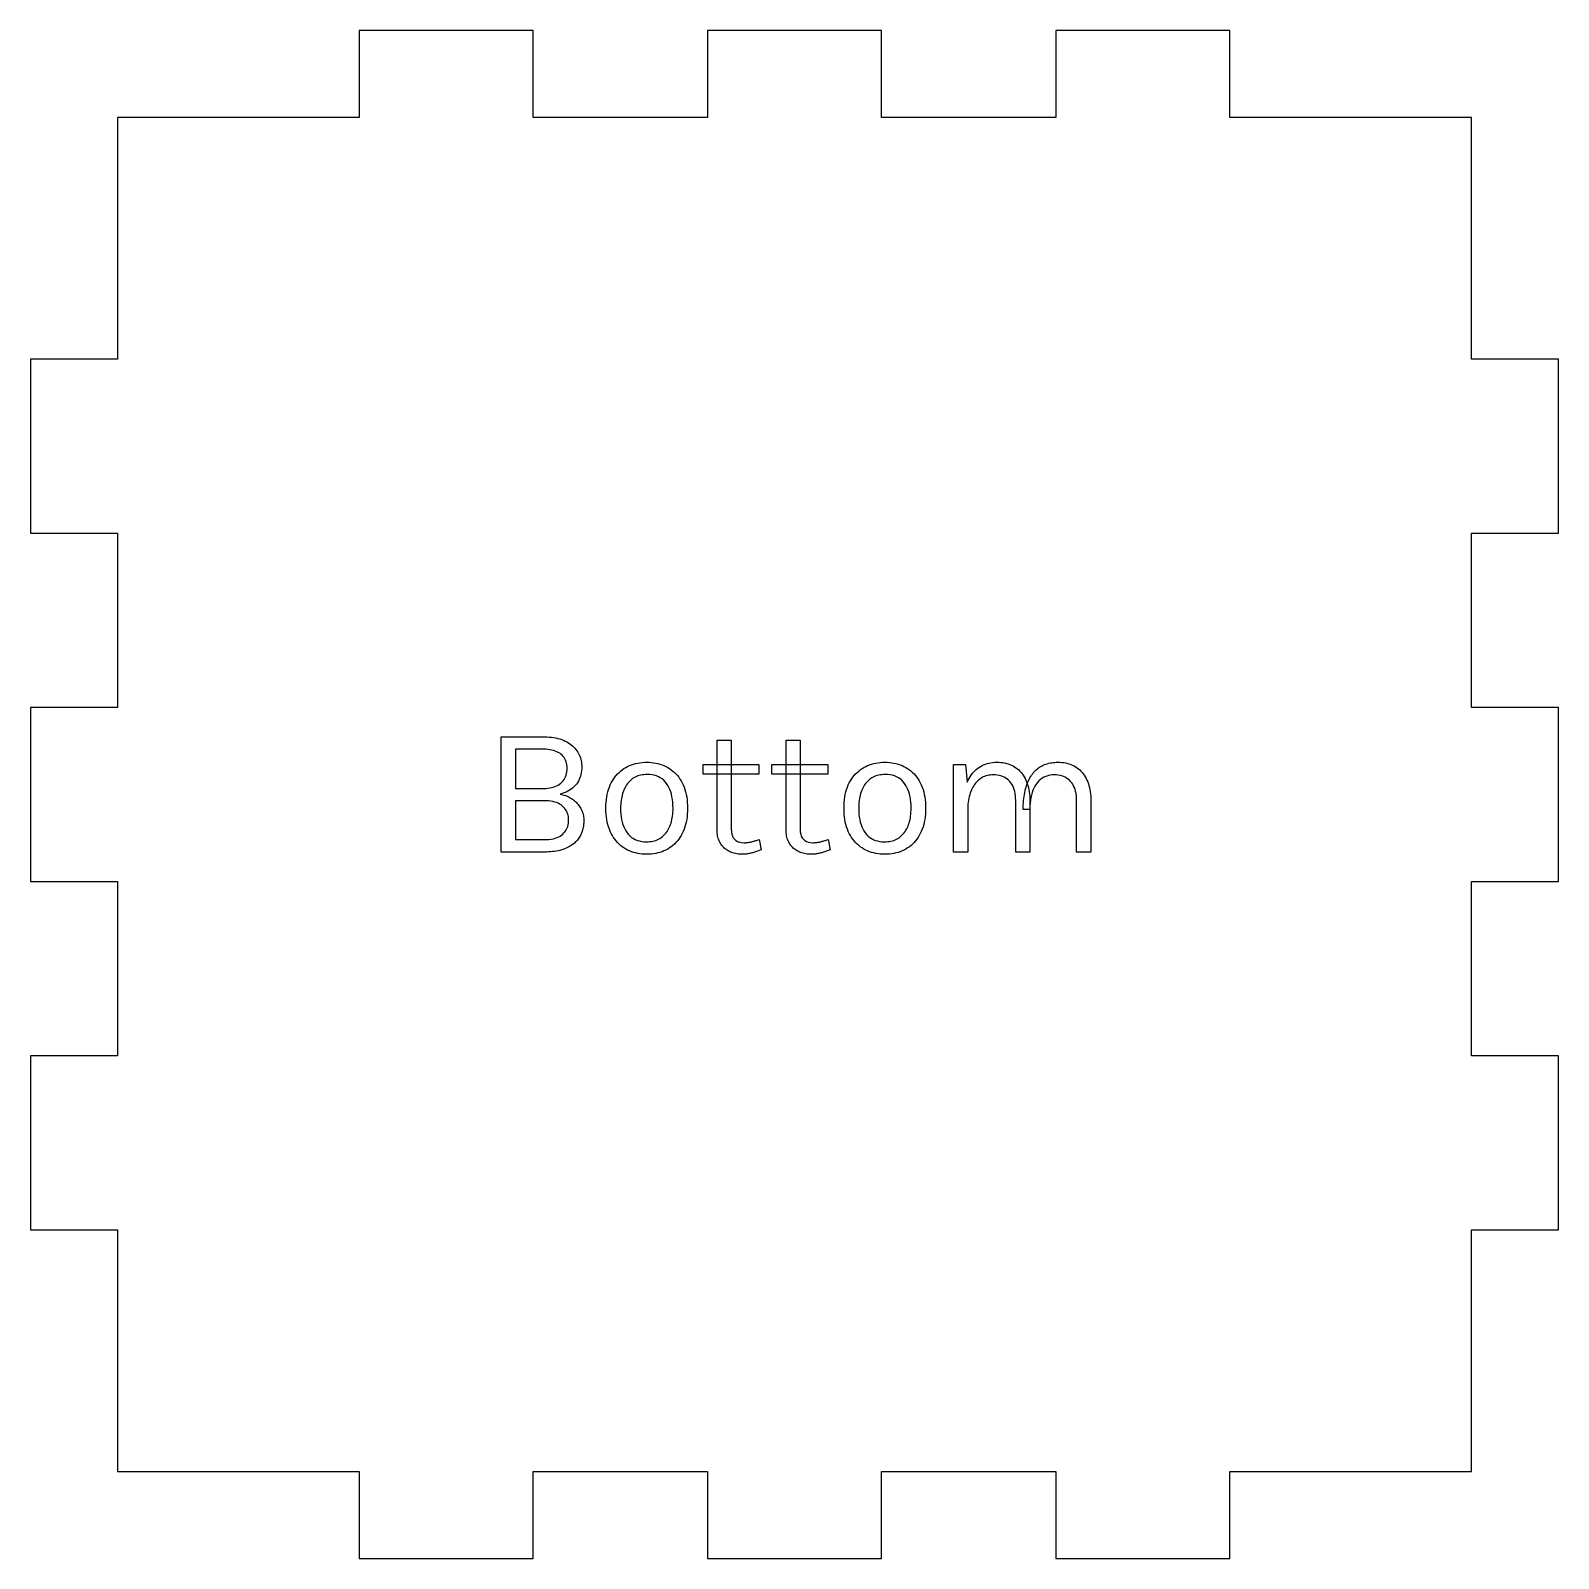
# Model space of a CAD drawing. Header units: millimetres. Extents: x 0 to 306, y 0 to 203.
# Drawn here: x 206 to 306, y 0 to 100 of the extents above; entities that cross this region are included whole.
import ezdxf

# ---------------------------------------------------------------- set-up
doc = ezdxf.new("R2010")
doc.units = ezdxf.units.MM
doc.layers.get('0').update_dxf_attribs({"linetype": 'CONTINUOUS'})

msp = doc.modelspace()

# ---------------------------------------------------------------- linework, layer by layer
for p, q in [((238.9, 100), (227.5, 100)), ((227.5, 100), (227.5, 94.3)), ((238.9, 94.3), (238.9, 100)), ((261.7, 100), (250.3, 100)), ((250.3, 100), (250.3, 94.3)), ((261.7, 94.3), (261.7, 100)), ((284.5, 100), (273.1, 100)), ((273.1, 100), (273.1, 94.3)), ((284.5, 94.3), (284.5, 100)), ((227.5, 94.3), (211.7, 94.3)), ((211.7, 94.3), (211.7, 78.5)), ((250.3, 94.3), (238.9, 94.3)), ((273.1, 94.3), (261.7, 94.3)), ((300.3, 94.3), (284.5, 94.3)), ((300.3, 78.5), (300.3, 94.3)), ((211.7, 78.5), (206, 78.5)), ((206, 78.5), (206, 67.1)), ((306, 78.5), (300.3, 78.5)), ((306, 67.1), (306, 78.5)), ((206, 67.1), (211.7, 67.1)), ((211.7, 67.1), (211.7, 55.7)), ((300.3, 55.7), (300.3, 67.1)), ((300.3, 67.1), (306, 67.1)), ((211.7, 55.7), (206, 55.7)), ((206, 55.7), (206, 44.3)), ((306, 55.7), (300.3, 55.7)), ((306, 44.3), (306, 55.7)), ((236.8, 46.232), (236.8, 53.768)), ((236.8, 53.768), (239.62, 53.768)), ((239.62, 53.768), (239.783, 53.765)), ((239.783, 53.765), (239.94, 53.757)), ((239.94, 53.757), (240.091, 53.743)), ((240.091, 53.743), (240.237, 53.724)), ((240.237, 53.724), (240.377, 53.7)), ((240.377, 53.7), (240.512, 53.67)), ((240.512, 53.67), (240.641, 53.634)), ((240.641, 53.634), (240.764, 53.593)), ((240.764, 53.593), (240.882, 53.547)), ((240.882, 53.547), (240.994, 53.495)), ((240.994, 53.495), (241.1, 53.439)), ((241.1, 53.439), (241.201, 53.379)), ((241.201, 53.379), (241.297, 53.316)), ((241.297, 53.316), (241.387, 53.249)), ((241.387, 53.249), (241.471, 53.178)), ((241.471, 53.178), (241.55, 53.105)), ((241.55, 53.105), (241.623, 53.028)), ((241.623, 53.028), (241.691, 52.947)), ((250.936, 47.708), (250.936, 53.564)), ((250.936, 53.564), (251.86, 53.564)), ((251.86, 53.564), (251.86, 47.732)), ((255.448, 47.708), (255.448, 53.564)), ((255.448, 53.564), (256.372, 53.564)), ((256.372, 53.564), (256.372, 47.732)), ((239.596, 52.964), (237.736, 52.964)), ((237.736, 52.964), (237.736, 50.396)), ((239.736, 52.961), (239.596, 52.964)), ((239.596, 52.964), (239.596, 52.964)), ((239.596, 52.964), (239.596, 52.964)), ((239.869, 52.951), (239.736, 52.961)), ((239.997, 52.934), (239.869, 52.951)), ((240.118, 52.911), (239.997, 52.934)), ((240.233, 52.882), (240.118, 52.911)), ((240.342, 52.845), (240.233, 52.882)), ((240.444, 52.802), (240.342, 52.845)), ((240.541, 52.753), (240.444, 52.802)), ((240.631, 52.697), (240.541, 52.753)), ((240.715, 52.634), (240.631, 52.697)), ((240.792, 52.565), (240.715, 52.634)), ((240.861, 52.492), (240.792, 52.565)), ((240.922, 52.413), (240.861, 52.492)), ((240.974, 52.329), (240.922, 52.413)), ((241.019, 52.239), (240.974, 52.329)), ((241.055, 52.145), (241.019, 52.239)), ((241.084, 52.046), (241.055, 52.145)), ((241.104, 51.941), (241.084, 52.046)), ((241.691, 52.947), (241.753, 52.863)), ((241.753, 52.863), (241.81, 52.775)), ((241.81, 52.775), (241.861, 52.685)), ((241.861, 52.685), (241.907, 52.593)), ((241.907, 52.593), (241.948, 52.5)), ((241.948, 52.5), (241.983, 52.404)), ((241.983, 52.404), (242.012, 52.308)), ((242.012, 52.308), (242.037, 52.209)), ((242.037, 52.209), (242.056, 52.11)), ((242.056, 52.11), (242.069, 52.008)), ((242.069, 52.008), (242.077, 51.905)), ((245.467, 51.989), (245.603, 52.026)), ((245.603, 52.026), (245.742, 52.057)), ((245.742, 52.057), (245.885, 52.081)), ((245.885, 52.081), (246.031, 52.098)), ((246.031, 52.098), (246.181, 52.109)), ((246.181, 52.109), (246.334, 52.112)), ((246.334, 52.112), (246.334, 52.112)), ((246.334, 52.112), (246.486, 52.109)), ((246.486, 52.109), (246.635, 52.098)), ((246.635, 52.098), (246.78, 52.081)), ((246.78, 52.081), (246.922, 52.057)), ((246.922, 52.057), (247.061, 52.026)), ((247.061, 52.026), (247.196, 51.989)), ((261.049, 51.989), (261.185, 52.026)), ((261.185, 52.026), (261.324, 52.057)), ((261.324, 52.057), (261.467, 52.081)), ((261.467, 52.081), (261.613, 52.098)), ((261.613, 52.098), (261.763, 52.109)), ((261.763, 52.109), (261.916, 52.112)), ((261.916, 52.112), (261.916, 52.112)), ((261.916, 52.112), (262.068, 52.109)), ((262.068, 52.109), (262.217, 52.098)), ((262.217, 52.098), (262.362, 52.081)), ((262.362, 52.081), (262.504, 52.057)), ((262.504, 52.057), (262.643, 52.026)), ((262.643, 52.026), (262.778, 51.989)), ((268.491, 51.991), (268.607, 52.028)), ((268.607, 52.028), (268.726, 52.058)), ((268.726, 52.058), (268.849, 52.082)), ((268.849, 52.082), (268.976, 52.099)), ((268.976, 52.099), (269.107, 52.109)), ((269.107, 52.109), (269.242, 52.112)), ((269.242, 52.112), (269.242, 52.112)), ((269.242, 52.112), (269.376, 52.109)), ((269.376, 52.109), (269.505, 52.1)), ((269.505, 52.1), (269.631, 52.085)), ((269.631, 52.085), (269.753, 52.064)), ((269.753, 52.064), (269.871, 52.036)), ((269.871, 52.036), (269.985, 52.003)), ((269.985, 52.003), (270.096, 51.964)), ((272.457, 51.989), (272.546, 52.018)), ((272.546, 52.018), (272.638, 52.043)), ((272.638, 52.043), (272.733, 52.064)), ((272.733, 52.064), (272.829, 52.081)), ((272.829, 52.081), (272.928, 52.095)), ((272.928, 52.095), (273.029, 52.104)), ((273.029, 52.104), (273.132, 52.11)), ((273.132, 52.11), (273.238, 52.112)), ((273.238, 52.112), (273.238, 52.112)), ((273.238, 52.112), (273.372, 52.109)), ((273.372, 52.109), (273.501, 52.1)), ((273.501, 52.1), (273.627, 52.085)), ((273.627, 52.085), (273.749, 52.064)), ((273.749, 52.064), (273.867, 52.036)), ((273.867, 52.036), (273.981, 52.003)), ((273.981, 52.003), (274.092, 51.964)), ((240.916, 50.974), (240.97, 51.063)), ((240.97, 51.063), (241.016, 51.157)), ((241.016, 51.157), (241.053, 51.258)), ((241.053, 51.258), (241.082, 51.364)), ((241.082, 51.364), (241.103, 51.475)), ((241.103, 51.475), (241.116, 51.593)), ((241.116, 51.831), (241.104, 51.941)), ((241.12, 51.716), (241.116, 51.831)), ((241.116, 51.593), (241.12, 51.716)), ((241.12, 51.716), (241.12, 51.716)), ((241.951, 51.084), (241.905, 50.977)), ((241.991, 51.195), (241.951, 51.084)), ((242.023, 51.309), (241.991, 51.195)), ((242.048, 51.427), (242.023, 51.309)), ((242.066, 51.548), (242.048, 51.427)), ((242.076, 51.672), (242.066, 51.548)), ((242.08, 51.8), (242.076, 51.672)), ((242.077, 51.905), (242.08, 51.8)), ((242.08, 51.8), (242.08, 51.8)), ((244.078, 50.89), (244.155, 51.014)), ((244.155, 51.014), (244.238, 51.131)), ((244.238, 51.131), (244.325, 51.242)), ((244.325, 51.242), (244.418, 51.346)), ((244.418, 51.346), (244.515, 51.444)), ((244.515, 51.444), (244.618, 51.535)), ((244.618, 51.535), (244.726, 51.62)), ((244.726, 51.62), (244.839, 51.698)), ((244.839, 51.698), (244.957, 51.77)), ((244.957, 51.77), (245.079, 51.835)), ((245.079, 51.835), (245.205, 51.893)), ((245.205, 51.893), (245.334, 51.944)), ((245.407, 51.041), (245.331, 50.985)), ((245.334, 51.944), (245.467, 51.989)), ((245.486, 51.092), (245.407, 51.041)), ((245.569, 51.137), (245.486, 51.092)), ((245.655, 51.177), (245.569, 51.137)), ((245.745, 51.212), (245.655, 51.177)), ((245.838, 51.241), (245.745, 51.212)), ((245.935, 51.265), (245.838, 51.241)), ((246.036, 51.284), (245.935, 51.265)), ((246.139, 51.297), (246.036, 51.284)), ((246.247, 51.305), (246.139, 51.297)), ((246.358, 51.308), (246.247, 51.305)), ((246.522, 51.302), (246.358, 51.308)), ((246.358, 51.308), (246.358, 51.308)), ((246.677, 51.284), (246.522, 51.302)), ((246.825, 51.255), (246.677, 51.284)), ((246.964, 51.213), (246.825, 51.255)), ((247.095, 51.16), (246.964, 51.213)), ((247.217, 51.095), (247.095, 51.16)), ((247.196, 51.989), (247.328, 51.944)), ((247.331, 51.018), (247.217, 51.095)), ((247.328, 51.944), (247.457, 51.893)), ((247.437, 50.93), (247.331, 51.018)), ((247.457, 51.893), (247.583, 51.835)), ((247.583, 51.835), (247.705, 51.77)), ((247.705, 51.77), (247.823, 51.698)), ((247.823, 51.698), (247.936, 51.62)), ((247.936, 51.62), (248.044, 51.535)), ((248.044, 51.535), (248.146, 51.444)), ((248.146, 51.444), (248.244, 51.346)), ((248.244, 51.346), (248.336, 51.242)), ((248.336, 51.242), (248.423, 51.131)), ((248.423, 51.131), (248.505, 51.014)), ((248.505, 51.014), (248.581, 50.89)), ((250.012, 51.32), (250.012, 51.968)), ((250.012, 51.968), (253.672, 51.968)), ((253.672, 51.32), (250.012, 51.32)), ((253.672, 51.968), (253.672, 51.32)), ((253.672, 51.32), (253.672, 51.32)), ((254.524, 51.32), (254.524, 51.968)), ((254.524, 51.968), (258.184, 51.968)), ((258.184, 51.32), (254.524, 51.32)), ((258.184, 51.968), (258.184, 51.32)), ((258.184, 51.32), (258.184, 51.32)), ((259.66, 50.89), (259.737, 51.014)), ((259.737, 51.014), (259.82, 51.131)), ((259.82, 51.131), (259.907, 51.242)), ((259.907, 51.242), (260, 51.346)), ((260, 51.346), (260.097, 51.444)), ((260.097, 51.444), (260.2, 51.535)), ((260.2, 51.535), (260.308, 51.62)), ((260.308, 51.62), (260.421, 51.698)), ((260.421, 51.698), (260.539, 51.77)), ((260.539, 51.77), (260.661, 51.835)), ((260.661, 51.835), (260.787, 51.893)), ((260.787, 51.893), (260.916, 51.944)), ((260.989, 51.041), (260.913, 50.985)), ((260.916, 51.944), (261.049, 51.989)), ((261.068, 51.092), (260.989, 51.041)), ((261.151, 51.137), (261.068, 51.092)), ((261.237, 51.177), (261.151, 51.137)), ((261.327, 51.212), (261.237, 51.177)), ((261.42, 51.241), (261.327, 51.212)), ((261.517, 51.265), (261.42, 51.241)), ((261.618, 51.284), (261.517, 51.265)), ((261.721, 51.297), (261.618, 51.284)), ((261.829, 51.305), (261.721, 51.297)), ((261.94, 51.308), (261.829, 51.305)), ((262.104, 51.302), (261.94, 51.308)), ((261.94, 51.308), (261.94, 51.308)), ((262.259, 51.284), (262.104, 51.302)), ((262.407, 51.255), (262.259, 51.284)), ((262.546, 51.213), (262.407, 51.255)), ((262.676, 51.16), (262.546, 51.213)), ((262.799, 51.095), (262.676, 51.16)), ((262.778, 51.989), (262.91, 51.944)), ((262.913, 51.018), (262.799, 51.095)), ((262.91, 51.944), (263.039, 51.893)), ((263.019, 50.93), (262.913, 51.018)), ((263.039, 51.893), (263.165, 51.835)), ((263.165, 51.835), (263.287, 51.77)), ((263.287, 51.77), (263.405, 51.698)), ((263.405, 51.698), (263.518, 51.62)), ((263.518, 51.62), (263.626, 51.535)), ((263.626, 51.535), (263.728, 51.444)), ((263.728, 51.444), (263.825, 51.346)), ((263.825, 51.346), (263.918, 51.242)), ((263.918, 51.242), (264.005, 51.131)), ((264.005, 51.131), (264.087, 51.014)), ((264.087, 51.014), (264.163, 50.89)), ((266.398, 46.232), (266.398, 51.968)), ((266.398, 51.968), (267.202, 51.968)), ((267.202, 51.968), (267.31, 50.816)), ((267.366, 50.938), (267.427, 51.054)), ((267.427, 51.054), (267.492, 51.164)), ((267.492, 51.164), (267.561, 51.269)), ((267.561, 51.269), (267.635, 51.368)), ((267.635, 51.368), (267.713, 51.461)), ((267.713, 51.461), (267.795, 51.548)), ((267.795, 51.548), (267.882, 51.63)), ((267.882, 51.63), (267.973, 51.706)), ((267.973, 51.706), (268.069, 51.776)), ((268.12, 51.002), (268.046, 50.943)), ((268.069, 51.776), (268.169, 51.84)), ((268.197, 51.056), (268.12, 51.002)), ((268.169, 51.84), (268.272, 51.897)), ((268.277, 51.104), (268.197, 51.056)), ((268.272, 51.897), (268.38, 51.947)), ((268.359, 51.146), (268.277, 51.104)), ((268.444, 51.182), (268.359, 51.146)), ((268.38, 51.947), (268.491, 51.991)), ((268.533, 51.214), (268.444, 51.182)), ((268.623, 51.239), (268.533, 51.214)), ((268.717, 51.259), (268.623, 51.239)), ((268.813, 51.273), (268.717, 51.259)), ((268.912, 51.281), (268.813, 51.273)), ((269.014, 51.284), (268.912, 51.281)), ((269.147, 51.28), (269.014, 51.284)), ((269.014, 51.284), (269.014, 51.284)), ((269.274, 51.267), (269.147, 51.28)), ((269.395, 51.245), (269.274, 51.267)), ((269.511, 51.215), (269.395, 51.245)), ((269.621, 51.177), (269.511, 51.215)), ((269.725, 51.13), (269.621, 51.177)), ((269.824, 51.074), (269.725, 51.13)), ((269.916, 51.009), (269.824, 51.074)), ((270.004, 50.937), (269.916, 51.009)), ((270.096, 51.964), (270.202, 51.918)), ((270.202, 51.918), (270.304, 51.867)), ((270.304, 51.867), (270.403, 51.809)), ((270.403, 51.809), (270.497, 51.746)), ((270.497, 51.746), (270.587, 51.677)), ((270.587, 51.677), (270.673, 51.604)), ((270.673, 51.604), (270.753, 51.525)), ((270.753, 51.525), (270.83, 51.441)), ((270.83, 51.441), (270.902, 51.351)), ((270.902, 51.351), (270.969, 51.257)), ((270.969, 51.257), (271.032, 51.157)), ((271.032, 51.157), (271.09, 51.052)), ((271.09, 51.052), (271.144, 50.942)), ((271.311, 50.905), (271.357, 51)), ((271.357, 51), (271.406, 51.091)), ((271.406, 51.091), (271.458, 51.178)), ((271.458, 51.178), (271.513, 51.262)), ((271.513, 51.262), (271.57, 51.341)), ((271.57, 51.341), (271.63, 51.416)), ((271.63, 51.416), (271.693, 51.488)), ((271.693, 51.488), (271.758, 51.556)), ((271.758, 51.556), (271.825, 51.619)), ((271.825, 51.619), (271.895, 51.679)), ((271.895, 51.679), (271.968, 51.735)), ((271.968, 51.735), (272.043, 51.787)), ((272.043, 51.787), (272.121, 51.835)), ((272.206, 51.067), (272.097, 50.989)), ((272.121, 51.835), (272.201, 51.88)), ((272.201, 51.88), (272.284, 51.92)), ((272.322, 51.133), (272.206, 51.067)), ((272.284, 51.92), (272.369, 51.956)), ((272.445, 51.188), (272.322, 51.133)), ((272.369, 51.956), (272.457, 51.989)), ((272.575, 51.23), (272.445, 51.188)), ((272.713, 51.26), (272.575, 51.23)), ((272.858, 51.278), (272.713, 51.26)), ((273.01, 51.284), (272.858, 51.278)), ((273.14, 51.28), (273.01, 51.284)), ((273.01, 51.284), (273.01, 51.284)), ((273.265, 51.267), (273.14, 51.28)), ((273.385, 51.245), (273.265, 51.267)), ((273.499, 51.215), (273.385, 51.245)), ((273.608, 51.177), (273.499, 51.215)), ((273.711, 51.13), (273.608, 51.177)), ((273.809, 51.074), (273.711, 51.13)), ((273.901, 51.009), (273.809, 51.074)), ((273.988, 50.937), (273.901, 51.009)), ((274.092, 51.964), (274.198, 51.918)), ((274.198, 51.918), (274.3, 51.867)), ((274.3, 51.867), (274.399, 51.809)), ((274.399, 51.809), (274.493, 51.746)), ((274.493, 51.746), (274.583, 51.677)), ((274.583, 51.677), (274.669, 51.604)), ((274.669, 51.604), (274.749, 51.525)), ((274.749, 51.525), (274.826, 51.441)), ((274.826, 51.441), (274.898, 51.351)), ((274.898, 51.351), (274.965, 51.257)), ((274.965, 51.257), (275.028, 51.157)), ((275.028, 51.157), (275.086, 51.052)), ((275.086, 51.052), (275.14, 50.942)), ((237.736, 50.396), (239.584, 50.396)), ((239.584, 50.396), (239.722, 50.399)), ((239.722, 50.399), (239.853, 50.41)), ((239.853, 50.41), (239.98, 50.427)), ((239.98, 50.427), (240.1, 50.451)), ((240.1, 50.451), (240.215, 50.482)), ((240.215, 50.482), (240.324, 50.52)), ((240.324, 50.52), (240.427, 50.565)), ((240.427, 50.565), (240.525, 50.617)), ((240.525, 50.617), (240.617, 50.675)), ((240.617, 50.675), (240.703, 50.741)), ((240.791, 50.062), (240.652, 50.024)), ((240.652, 50.024), (240.652, 50.024)), ((240.652, 50.024), (240.743, 50.008)), ((240.703, 50.741), (240.782, 50.813)), ((240.743, 50.008), (240.832, 49.988)), ((240.782, 50.813), (240.853, 50.89)), ((240.923, 50.106), (240.791, 50.062)), ((240.853, 50.89), (240.916, 50.974)), ((241.048, 50.156), (240.923, 50.106)), ((241.166, 50.212), (241.048, 50.156)), ((241.277, 50.274), (241.166, 50.212)), ((241.38, 50.342), (241.277, 50.274)), ((241.477, 50.416), (241.38, 50.342)), ((241.566, 50.496), (241.477, 50.416)), ((241.648, 50.583), (241.566, 50.496)), ((241.723, 50.675), (241.648, 50.583)), ((241.791, 50.772), (241.723, 50.675)), ((241.852, 50.873), (241.791, 50.772)), ((241.905, 50.977), (241.852, 50.873)), ((243.714, 49.841), (243.745, 50.01)), ((243.745, 50.01), (243.783, 50.172)), ((243.783, 50.172), (243.829, 50.329)), ((243.829, 50.329), (243.881, 50.479)), ((243.881, 50.479), (243.94, 50.622)), ((243.94, 50.622), (244.006, 50.759)), ((244.006, 50.759), (244.078, 50.89)), ((244.747, 50.073), (244.716, 49.965)), ((244.781, 50.178), (244.747, 50.073)), ((244.819, 50.279), (244.781, 50.178)), ((244.861, 50.376), (244.819, 50.279)), ((244.907, 50.468), (244.861, 50.376)), ((244.956, 50.555), (244.907, 50.468)), ((245.01, 50.639), (244.956, 50.555)), ((245.066, 50.717), (245.01, 50.639)), ((245.127, 50.791), (245.066, 50.717)), ((245.192, 50.86), (245.127, 50.791)), ((245.26, 50.925), (245.192, 50.86)), ((245.331, 50.985), (245.26, 50.925)), ((247.535, 50.829), (247.437, 50.93)), ((247.624, 50.717), (247.535, 50.829)), ((247.705, 50.594), (247.624, 50.717)), ((247.777, 50.463), (247.705, 50.594)), ((247.841, 50.323), (247.777, 50.463)), ((247.897, 50.175), (247.841, 50.323)), ((247.944, 50.017), (247.897, 50.175)), ((247.982, 49.851), (247.944, 50.017)), ((248.581, 50.89), (248.653, 50.759)), ((248.653, 50.759), (248.719, 50.622)), ((248.719, 50.622), (248.777, 50.479)), ((248.777, 50.479), (248.829, 50.329)), ((248.829, 50.329), (248.874, 50.172)), ((248.874, 50.172), (248.912, 50.01)), ((248.912, 50.01), (248.943, 49.841)), ((259.296, 49.841), (259.327, 50.01)), ((259.327, 50.01), (259.365, 50.172)), ((259.365, 50.172), (259.411, 50.329)), ((259.411, 50.329), (259.463, 50.479)), ((259.463, 50.479), (259.522, 50.622)), ((259.522, 50.622), (259.588, 50.759)), ((259.588, 50.759), (259.66, 50.89)), ((260.329, 50.073), (260.298, 49.965)), ((260.363, 50.178), (260.329, 50.073)), ((260.401, 50.279), (260.363, 50.178)), ((260.443, 50.376), (260.401, 50.279)), ((260.489, 50.468), (260.443, 50.376)), ((260.538, 50.555), (260.489, 50.468)), ((260.592, 50.639), (260.538, 50.555)), ((260.649, 50.717), (260.592, 50.639)), ((260.709, 50.791), (260.649, 50.717)), ((260.774, 50.86), (260.709, 50.791)), ((260.842, 50.925), (260.774, 50.86)), ((260.913, 50.985), (260.842, 50.925)), ((263.117, 50.829), (263.019, 50.93)), ((263.206, 50.717), (263.117, 50.829)), ((263.287, 50.594), (263.206, 50.717)), ((263.359, 50.463), (263.287, 50.594)), ((263.423, 50.323), (263.359, 50.463)), ((263.479, 50.175), (263.423, 50.323)), ((263.526, 50.017), (263.479, 50.175)), ((263.564, 49.851), (263.526, 50.017)), ((264.163, 50.89), (264.235, 50.759)), ((264.235, 50.759), (264.301, 50.622)), ((264.301, 50.622), (264.359, 50.479)), ((264.359, 50.479), (264.411, 50.329)), ((264.411, 50.329), (264.456, 50.172)), ((264.456, 50.172), (264.494, 50.01)), ((264.494, 50.01), (264.525, 49.841)), ((267.31, 50.816), (267.366, 50.938)), ((267.499, 50.088), (267.465, 49.977)), ((267.538, 50.195), (267.499, 50.088)), ((267.581, 50.298), (267.538, 50.195)), ((267.627, 50.395), (267.581, 50.298)), ((267.676, 50.488), (267.627, 50.395)), ((267.729, 50.576), (267.676, 50.488)), ((267.786, 50.659), (267.729, 50.576)), ((267.845, 50.738), (267.786, 50.659)), ((267.909, 50.811), (267.845, 50.738)), ((267.976, 50.879), (267.909, 50.811)), ((268.046, 50.943), (267.976, 50.879)), ((270.085, 50.855), (270.004, 50.937)), ((270.16, 50.765), (270.085, 50.855)), ((270.226, 50.668), (270.16, 50.765)), ((270.285, 50.562), (270.226, 50.668)), ((270.337, 50.449), (270.285, 50.562)), ((270.38, 50.328), (270.337, 50.449)), ((270.415, 50.199), (270.38, 50.328)), ((270.443, 50.062), (270.415, 50.199)), ((270.462, 49.917), (270.443, 50.062)), ((271.025, 49.876), (271.045, 50.006)), ((271.045, 50.006), (271.068, 50.132)), ((271.068, 50.132), (271.094, 50.254)), ((271.094, 50.254), (271.123, 50.372)), ((271.123, 50.372), (271.155, 50.486)), ((271.144, 50.942), (271.193, 50.827)), ((271.155, 50.486), (271.19, 50.597)), ((271.19, 50.597), (271.227, 50.704)), ((271.193, 50.827), (271.237, 50.708)), ((271.227, 50.704), (271.268, 50.806)), ((271.237, 50.708), (271.276, 50.585)), ((271.268, 50.806), (271.311, 50.905)), ((271.276, 50.585), (271.309, 50.457)), ((271.309, 50.457), (271.337, 50.325)), ((271.337, 50.325), (271.361, 50.19)), ((271.361, 50.19), (271.379, 50.05)), ((271.379, 50.05), (271.392, 49.905)), ((271.551, 50.125), (271.505, 49.963)), ((271.605, 50.278), (271.551, 50.125)), ((271.667, 50.421), (271.605, 50.278)), ((271.737, 50.556), (271.667, 50.421)), ((271.816, 50.681), (271.737, 50.556)), ((271.902, 50.796), (271.816, 50.681)), ((271.996, 50.898), (271.902, 50.796)), ((272.097, 50.989), (271.996, 50.898)), ((274.069, 50.855), (273.988, 50.937)), ((274.144, 50.765), (274.069, 50.855)), ((274.21, 50.668), (274.144, 50.765)), ((274.269, 50.562), (274.21, 50.668)), ((274.321, 50.449), (274.269, 50.562)), ((274.364, 50.328), (274.321, 50.449)), ((274.399, 50.199), (274.364, 50.328)), ((274.427, 50.062), (274.399, 50.199)), ((274.446, 49.917), (274.427, 50.062)), ((275.14, 50.942), (275.189, 50.827)), ((275.189, 50.827), (275.233, 50.708)), ((275.233, 50.708), (275.272, 50.585)), ((275.272, 50.585), (275.305, 50.457)), ((275.305, 50.457), (275.334, 50.325)), ((275.334, 50.325), (275.357, 50.19)), ((275.357, 50.19), (275.375, 50.05)), ((275.375, 50.05), (275.388, 49.905)), ((237.736, 49.592), (237.736, 47.048)), ((239.608, 49.592), (237.736, 49.592)), ((237.736, 49.592), (237.736, 49.592)), ((239.763, 49.589), (239.608, 49.592)), ((239.608, 49.592), (239.608, 49.592)), ((239.909, 49.578), (239.763, 49.589)), ((240.049, 49.561), (239.909, 49.578)), ((240.18, 49.537), (240.049, 49.561)), ((240.304, 49.506), (240.18, 49.537)), ((240.42, 49.468), (240.304, 49.506)), ((240.529, 49.423), (240.42, 49.468)), ((240.629, 49.371), (240.529, 49.423)), ((240.723, 49.313), (240.629, 49.371)), ((240.808, 49.247), (240.723, 49.313)), ((240.886, 49.176), (240.808, 49.247)), ((240.832, 49.988), (240.919, 49.964)), ((240.955, 49.1), (240.886, 49.176)), ((240.919, 49.964), (241.004, 49.937)), ((241.016, 49.02), (240.955, 49.1)), ((241.004, 49.937), (241.086, 49.906)), ((241.069, 48.935), (241.016, 49.02)), ((241.086, 49.906), (241.166, 49.872)), ((241.166, 49.872), (241.244, 49.834)), ((241.244, 49.834), (241.32, 49.792)), ((241.32, 49.792), (241.394, 49.746)), ((241.394, 49.746), (241.465, 49.697)), ((241.465, 49.697), (241.534, 49.645)), ((241.534, 49.645), (241.599, 49.59)), ((241.599, 49.59), (241.662, 49.534)), ((241.662, 49.534), (241.721, 49.475)), ((241.721, 49.475), (241.778, 49.413)), ((241.778, 49.413), (241.831, 49.35)), ((241.831, 49.35), (241.881, 49.284)), ((241.881, 49.284), (241.929, 49.216)), ((241.929, 49.216), (241.973, 49.146)), ((241.973, 49.146), (242.014, 49.073)), ((242.014, 49.073), (242.052, 48.999)), ((243.658, 49.1), (243.661, 49.295)), ((243.661, 48.906), (243.658, 49.1)), ((243.658, 49.1), (243.658, 49.1)), ((243.661, 49.295), (243.672, 49.483)), ((243.672, 49.483), (243.689, 49.665)), ((243.689, 49.665), (243.714, 49.841)), ((244.62, 49.235), (244.618, 49.1)), ((244.618, 49.1), (244.618, 49.1)), ((244.618, 49.1), (244.622, 48.901)), ((244.626, 49.366), (244.62, 49.235)), ((244.636, 49.493), (244.626, 49.366)), ((244.65, 49.617), (244.636, 49.493)), ((244.668, 49.737), (244.65, 49.617)), ((244.69, 49.853), (244.668, 49.737)), ((244.716, 49.965), (244.69, 49.853)), ((248.012, 49.676), (247.982, 49.851)), ((248.033, 49.493), (248.012, 49.676)), ((248.046, 49.301), (248.033, 49.493)), ((248.05, 49.1), (248.046, 49.301)), ((248.048, 48.966), (248.05, 49.1)), ((248.05, 49.1), (248.05, 49.1)), ((248.943, 49.841), (248.967, 49.665)), ((248.967, 49.665), (248.984, 49.483)), ((248.984, 49.483), (248.995, 49.295)), ((248.995, 49.295), (248.998, 49.1)), ((248.998, 49.1), (248.995, 48.906)), ((248.998, 49.1), (248.998, 49.1)), ((259.24, 49.1), (259.243, 49.295)), ((259.243, 48.906), (259.24, 49.1)), ((259.24, 49.1), (259.24, 49.1)), ((259.243, 49.295), (259.254, 49.483)), ((259.254, 49.483), (259.271, 49.665)), ((259.271, 49.665), (259.296, 49.841)), ((260.202, 49.235), (260.2, 49.1)), ((260.2, 49.1), (260.2, 49.1)), ((260.2, 49.1), (260.204, 48.901)), ((260.208, 49.366), (260.202, 49.235)), ((260.218, 49.493), (260.208, 49.366)), ((260.232, 49.617), (260.218, 49.493)), ((260.25, 49.737), (260.232, 49.617)), ((260.272, 49.853), (260.25, 49.737)), ((260.298, 49.965), (260.272, 49.853)), ((263.594, 49.676), (263.564, 49.851)), ((263.615, 49.493), (263.594, 49.676)), ((263.628, 49.301), (263.615, 49.493)), ((263.632, 49.1), (263.628, 49.301)), ((263.63, 48.966), (263.632, 49.1)), ((263.632, 49.1), (263.632, 49.1)), ((264.525, 49.841), (264.549, 49.665)), ((264.549, 49.665), (264.566, 49.483)), ((264.566, 49.483), (264.577, 49.295)), ((264.577, 49.295), (264.58, 49.1)), ((264.58, 49.1), (264.577, 48.906)), ((264.58, 49.1), (264.58, 49.1)), ((267.336, 49.087), (267.334, 48.944)), ((267.342, 49.226), (267.336, 49.087)), ((267.352, 49.362), (267.342, 49.226)), ((267.367, 49.493), (267.352, 49.362)), ((267.385, 49.62), (267.367, 49.493)), ((267.407, 49.743), (267.385, 49.62)), ((267.434, 49.862), (267.407, 49.743)), ((267.465, 49.977), (267.434, 49.862)), ((270.474, 49.764), (270.462, 49.917)), ((270.478, 49.604), (270.474, 49.764)), ((270.478, 46.232), (270.478, 49.604)), ((270.97, 49.016), (270.972, 49.169)), ((271.402, 49.016), (270.97, 49.016)), ((270.972, 49.169), (270.976, 49.318)), ((270.976, 49.318), (270.984, 49.463)), ((270.984, 49.463), (270.994, 49.604)), ((270.994, 49.604), (271.008, 49.742)), ((271.008, 49.742), (271.025, 49.876)), ((271.392, 49.905), (271.399, 49.757)), ((271.399, 49.757), (271.402, 49.604)), ((271.402, 49.604), (271.402, 49.604)), ((271.402, 49.604), (271.402, 46.232)), ((271.406, 49.224), (271.402, 49.016)), ((271.402, 49.016), (271.402, 49.016)), ((271.419, 49.422), (271.406, 49.224)), ((271.439, 49.612), (271.419, 49.422)), ((271.468, 49.792), (271.439, 49.612)), ((271.505, 49.963), (271.468, 49.792)), ((274.458, 49.764), (274.446, 49.917)), ((274.462, 49.604), (274.458, 49.764)), ((274.462, 46.232), (274.462, 49.604)), ((275.388, 49.905), (275.395, 49.757)), ((275.395, 49.757), (275.398, 49.604)), ((275.398, 49.604), (275.398, 49.604)), ((275.398, 49.604), (275.398, 46.232)), ((241.114, 48.846), (241.069, 48.935)), ((241.151, 48.752), (241.114, 48.846)), ((241.179, 48.654), (241.151, 48.752)), ((241.156, 47.913), (241.182, 48.012)), ((241.2, 48.551), (241.179, 48.654)), ((241.182, 48.012), (241.201, 48.115)), ((241.212, 48.444), (241.2, 48.551)), ((241.201, 48.115), (241.212, 48.221)), ((241.216, 48.332), (241.212, 48.444)), ((241.212, 48.221), (241.216, 48.332)), ((241.216, 48.332), (241.216, 48.332)), ((242.052, 48.999), (242.085, 48.923)), ((242.085, 48.923), (242.115, 48.847)), ((242.115, 48.847), (242.141, 48.77)), ((242.141, 48.77), (242.162, 48.691)), ((242.162, 48.691), (242.18, 48.612)), ((242.18, 48.612), (242.194, 48.531)), ((242.2, 48.055), (242.191, 47.98)), ((242.194, 48.531), (242.204, 48.45)), ((242.207, 48.131), (242.2, 48.055)), ((242.204, 48.45), (242.21, 48.367)), ((242.211, 48.207), (242.207, 48.131)), ((242.21, 48.367), (242.212, 48.284)), ((242.212, 48.284), (242.211, 48.207)), ((242.212, 48.284), (242.212, 48.284)), ((243.672, 48.719), (243.661, 48.906)), ((243.689, 48.538), (243.672, 48.719)), ((243.714, 48.363), (243.689, 48.538)), ((243.745, 48.194), (243.714, 48.363)), ((243.783, 48.032), (243.745, 48.194)), ((243.829, 47.875), (243.783, 48.032)), ((244.622, 48.901), (244.635, 48.711)), ((244.635, 48.711), (244.657, 48.53)), ((244.657, 48.53), (244.687, 48.356)), ((244.687, 48.356), (244.725, 48.192)), ((244.725, 48.192), (244.772, 48.035)), ((244.772, 48.035), (244.828, 47.888)), ((247.849, 47.93), (247.887, 48.03)), ((247.887, 48.03), (247.921, 48.134)), ((247.921, 48.134), (247.952, 48.242)), ((247.952, 48.242), (247.978, 48.353)), ((247.978, 48.353), (248, 48.468)), ((248, 48.468), (248.018, 48.587)), ((248.018, 48.587), (248.032, 48.71)), ((248.032, 48.71), (248.042, 48.836)), ((248.042, 48.836), (248.048, 48.966)), ((248.874, 48.032), (248.829, 47.875)), ((248.912, 48.194), (248.874, 48.032)), ((248.943, 48.363), (248.912, 48.194)), ((248.967, 48.538), (248.943, 48.363)), ((248.984, 48.719), (248.967, 48.538)), ((248.995, 48.906), (248.984, 48.719)), ((259.254, 48.719), (259.243, 48.906)), ((259.271, 48.538), (259.254, 48.719)), ((259.296, 48.363), (259.271, 48.538)), ((259.327, 48.194), (259.296, 48.363)), ((259.365, 48.032), (259.327, 48.194)), ((259.411, 47.875), (259.365, 48.032)), ((260.204, 48.901), (260.217, 48.711)), ((260.217, 48.711), (260.239, 48.53)), ((260.239, 48.53), (260.269, 48.356)), ((260.269, 48.356), (260.307, 48.192)), ((260.307, 48.192), (260.354, 48.035)), ((260.354, 48.035), (260.41, 47.888)), ((263.431, 47.93), (263.469, 48.03)), ((263.469, 48.03), (263.503, 48.134)), ((263.503, 48.134), (263.534, 48.242)), ((263.534, 48.242), (263.56, 48.353)), ((263.56, 48.353), (263.582, 48.468)), ((263.582, 48.468), (263.6, 48.587)), ((263.6, 48.587), (263.614, 48.71)), ((263.614, 48.71), (263.624, 48.836)), ((263.624, 48.836), (263.63, 48.966)), ((264.456, 48.032), (264.411, 47.875)), ((264.494, 48.194), (264.456, 48.032)), ((264.525, 48.363), (264.494, 48.194)), ((264.549, 48.538), (264.525, 48.363)), ((264.566, 48.719), (264.549, 48.538)), ((264.577, 48.906), (264.566, 48.719)), ((267.334, 48.944), (267.334, 48.944)), ((267.334, 48.944), (267.334, 46.232)), ((237.736, 47.048), (239.608, 47.048)), ((239.608, 47.048), (239.775, 47.052)), ((239.775, 47.052), (239.932, 47.062)), ((239.932, 47.062), (240.079, 47.08)), ((240.079, 47.08), (240.217, 47.106)), ((240.217, 47.106), (240.345, 47.138)), ((240.345, 47.138), (240.464, 47.178)), ((240.464, 47.178), (240.573, 47.224)), ((240.573, 47.224), (240.672, 47.278)), ((240.672, 47.278), (240.761, 47.34)), ((240.761, 47.34), (240.841, 47.408)), ((240.841, 47.408), (240.912, 47.482)), ((240.912, 47.482), (240.976, 47.56)), ((240.976, 47.56), (241.032, 47.642)), ((241.032, 47.642), (241.081, 47.729)), ((241.081, 47.729), (241.122, 47.819)), ((241.122, 47.819), (241.156, 47.913)), ((241.819, 47.057), (241.767, 46.994)), ((241.867, 47.121), (241.819, 47.057)), ((241.911, 47.186), (241.867, 47.121)), ((241.952, 47.253), (241.911, 47.186)), ((241.99, 47.321), (241.952, 47.253)), ((242.025, 47.39), (241.99, 47.321)), ((242.055, 47.462), (242.025, 47.39)), ((242.083, 47.534), (242.055, 47.462)), ((242.108, 47.607), (242.083, 47.534)), ((242.129, 47.681), (242.108, 47.607)), ((242.149, 47.755), (242.129, 47.681)), ((242.166, 47.83), (242.149, 47.755)), ((242.18, 47.904), (242.166, 47.83)), ((242.191, 47.98), (242.18, 47.904)), ((243.881, 47.725), (243.829, 47.875)), ((243.94, 47.582), (243.881, 47.725)), ((244.006, 47.444), (243.94, 47.582)), ((244.078, 47.313), (244.006, 47.444)), ((244.155, 47.188), (244.078, 47.313)), ((244.238, 47.071), (244.155, 47.188)), ((244.325, 46.959), (244.238, 47.071)), ((244.828, 47.888), (244.893, 47.748)), ((244.893, 47.748), (244.965, 47.617)), ((244.965, 47.617), (245.047, 47.495)), ((245.047, 47.495), (245.137, 47.383)), ((245.137, 47.383), (245.235, 47.282)), ((245.235, 47.282), (245.341, 47.194)), ((245.341, 47.194), (245.455, 47.117)), ((245.455, 47.117), (245.577, 47.052)), ((245.577, 47.052), (245.708, 46.999)), ((246.826, 46.971), (246.919, 47)), ((246.919, 47), (247.009, 47.035)), ((247.009, 47.035), (247.095, 47.075)), ((247.095, 47.075), (247.178, 47.12)), ((247.178, 47.12), (247.258, 47.171)), ((247.258, 47.171), (247.334, 47.227)), ((247.334, 47.227), (247.406, 47.287)), ((247.406, 47.287), (247.475, 47.351)), ((247.475, 47.351), (247.54, 47.421)), ((247.54, 47.421), (247.601, 47.494)), ((247.601, 47.494), (247.658, 47.572)), ((247.658, 47.572), (247.711, 47.655)), ((247.711, 47.655), (247.761, 47.742)), ((247.761, 47.742), (247.807, 47.834)), ((247.807, 47.834), (247.849, 47.93)), ((248.423, 47.071), (248.336, 46.959)), ((248.505, 47.188), (248.423, 47.071)), ((248.581, 47.313), (248.505, 47.188)), ((248.653, 47.444), (248.581, 47.313)), ((248.719, 47.582), (248.653, 47.444)), ((248.777, 47.725), (248.719, 47.582)), ((248.829, 47.875), (248.777, 47.725)), ((250.938, 47.602), (250.936, 47.708)), ((250.936, 47.708), (250.936, 47.708)), ((250.945, 47.499), (250.938, 47.602)), ((250.955, 47.4), (250.945, 47.499)), ((250.971, 47.305), (250.955, 47.4)), ((250.99, 47.213), (250.971, 47.305)), ((251.014, 47.125), (250.99, 47.213)), ((251.042, 47.04), (251.014, 47.125)), ((251.074, 46.959), (251.042, 47.04)), ((251.86, 47.732), (251.868, 47.563)), ((251.868, 47.563), (251.893, 47.412)), ((251.893, 47.412), (251.935, 47.279)), ((251.935, 47.279), (251.992, 47.164)), ((251.992, 47.164), (252.067, 47.066)), ((252.067, 47.066), (252.158, 46.986)), ((253.463, 46.982), (253.516, 47)), ((253.516, 47), (253.571, 47.019)), ((253.571, 47.019), (253.627, 47.039)), ((253.627, 47.039), (253.684, 47.06)), ((253.684, 47.06), (253.684, 47.06)), ((253.684, 47.06), (253.816, 46.388)), ((255.45, 47.602), (255.448, 47.708)), ((255.448, 47.708), (255.448, 47.708)), ((255.457, 47.499), (255.45, 47.602)), ((255.467, 47.4), (255.457, 47.499)), ((255.483, 47.305), (255.467, 47.4)), ((255.502, 47.213), (255.483, 47.305)), ((255.526, 47.125), (255.502, 47.213)), ((255.554, 47.04), (255.526, 47.125)), ((255.586, 46.959), (255.554, 47.04)), ((256.372, 47.732), (256.38, 47.563)), ((256.38, 47.563), (256.405, 47.412)), ((256.405, 47.412), (256.447, 47.279)), ((256.447, 47.279), (256.504, 47.164)), ((256.504, 47.164), (256.579, 47.066)), ((256.579, 47.066), (256.67, 46.986)), ((257.975, 46.982), (258.028, 47)), ((258.028, 47), (258.083, 47.019)), ((258.083, 47.019), (258.139, 47.039)), ((258.139, 47.039), (258.196, 47.06)), ((258.196, 47.06), (258.196, 47.06)), ((258.196, 47.06), (258.328, 46.388)), ((259.463, 47.725), (259.411, 47.875)), ((259.522, 47.582), (259.463, 47.725)), ((259.588, 47.444), (259.522, 47.582)), ((259.66, 47.313), (259.588, 47.444)), ((259.737, 47.188), (259.66, 47.313)), ((259.82, 47.071), (259.737, 47.188)), ((259.907, 46.959), (259.82, 47.071)), ((260.41, 47.888), (260.475, 47.748)), ((260.475, 47.748), (260.547, 47.617)), ((260.547, 47.617), (260.629, 47.495)), ((260.629, 47.495), (260.719, 47.383)), ((260.719, 47.383), (260.817, 47.282)), ((260.817, 47.282), (260.923, 47.194)), ((260.923, 47.194), (261.037, 47.117)), ((261.037, 47.117), (261.159, 47.052)), ((261.159, 47.052), (261.29, 46.999)), ((262.408, 46.971), (262.501, 47)), ((262.501, 47), (262.591, 47.035)), ((262.591, 47.035), (262.677, 47.075)), ((262.677, 47.075), (262.76, 47.12)), ((262.76, 47.12), (262.84, 47.171)), ((262.84, 47.171), (262.916, 47.227)), ((262.916, 47.227), (262.988, 47.287)), ((262.988, 47.287), (263.057, 47.351)), ((263.057, 47.351), (263.122, 47.421)), ((263.122, 47.421), (263.183, 47.494)), ((263.183, 47.494), (263.24, 47.572)), ((263.24, 47.572), (263.293, 47.655)), ((263.293, 47.655), (263.343, 47.742)), ((263.343, 47.742), (263.389, 47.834)), ((263.389, 47.834), (263.431, 47.93)), ((264.005, 47.071), (263.918, 46.959)), ((264.087, 47.188), (264.005, 47.071)), ((264.163, 47.313), (264.087, 47.188)), ((264.235, 47.444), (264.163, 47.313)), ((264.301, 47.582), (264.235, 47.444)), ((264.359, 47.725), (264.301, 47.582)), ((264.411, 47.875), (264.359, 47.725)), ((239.62, 46.232), (236.8, 46.232)), ((239.765, 46.234), (239.62, 46.232)), ((239.62, 46.232), (239.62, 46.232)), ((239.62, 46.232), (239.62, 46.232)), ((239.906, 46.239), (239.765, 46.234)), ((240.041, 46.248), (239.906, 46.239)), ((240.172, 46.26), (240.041, 46.248)), ((240.298, 46.276), (240.172, 46.26)), ((240.419, 46.295), (240.298, 46.276)), ((240.536, 46.317), (240.419, 46.295)), ((240.647, 46.343), (240.536, 46.317)), ((240.754, 46.373), (240.647, 46.343)), ((240.856, 46.406), (240.754, 46.373)), ((240.954, 46.442), (240.856, 46.406)), ((241.047, 46.48), (240.954, 46.442)), ((241.137, 46.521), (241.047, 46.48)), ((241.223, 46.564), (241.137, 46.521)), ((241.304, 46.61), (241.223, 46.564)), ((241.382, 46.658), (241.304, 46.61)), ((241.456, 46.708), (241.382, 46.658)), ((241.526, 46.761), (241.456, 46.708)), ((241.592, 46.816), (241.526, 46.761)), ((241.654, 46.874), (241.592, 46.816)), ((241.712, 46.934), (241.654, 46.874)), ((241.767, 46.994), (241.712, 46.934)), ((244.418, 46.855), (244.325, 46.959)), ((244.515, 46.756), (244.418, 46.855)), ((244.618, 46.665), (244.515, 46.756)), ((244.726, 46.58), (244.618, 46.665)), ((244.839, 46.502), (244.726, 46.58)), ((244.957, 46.43), (244.839, 46.502)), ((245.079, 46.365), (244.957, 46.43)), ((245.205, 46.307), (245.079, 46.365)), ((245.334, 46.256), (245.205, 46.307)), ((245.467, 46.211), (245.334, 46.256)), ((245.603, 46.173), (245.467, 46.211)), ((245.742, 46.143), (245.603, 46.173)), ((245.708, 46.999), (245.846, 46.957)), ((245.885, 46.119), (245.742, 46.143)), ((245.846, 46.957), (245.993, 46.928)), ((246.031, 46.102), (245.885, 46.119)), ((245.993, 46.928), (246.147, 46.91)), ((246.181, 46.091), (246.031, 46.102)), ((246.147, 46.91), (246.31, 46.904)), ((246.334, 46.088), (246.181, 46.091)), ((246.31, 46.904), (246.42, 46.907)), ((246.31, 46.904), (246.31, 46.904)), ((246.31, 46.904), (246.31, 46.904)), ((246.486, 46.091), (246.334, 46.088)), ((246.334, 46.088), (246.334, 46.088)), ((246.334, 46.088), (246.334, 46.088)), ((246.42, 46.907), (246.526, 46.915)), ((246.635, 46.102), (246.486, 46.091)), ((246.526, 46.915), (246.63, 46.928)), ((246.63, 46.928), (246.73, 46.947)), ((246.78, 46.119), (246.635, 46.102)), ((246.73, 46.947), (246.826, 46.971)), ((246.922, 46.143), (246.78, 46.119)), ((247.061, 46.173), (246.922, 46.143)), ((247.196, 46.211), (247.061, 46.173)), ((247.328, 46.256), (247.196, 46.211)), ((247.457, 46.307), (247.328, 46.256)), ((247.583, 46.365), (247.457, 46.307)), ((247.705, 46.43), (247.583, 46.365)), ((247.823, 46.502), (247.705, 46.43)), ((247.936, 46.58), (247.823, 46.502)), ((248.044, 46.665), (247.936, 46.58)), ((248.146, 46.756), (248.044, 46.665)), ((248.244, 46.855), (248.146, 46.756)), ((248.336, 46.959), (248.244, 46.855)), ((251.111, 46.882), (251.074, 46.959)), ((251.152, 46.808), (251.111, 46.882)), ((251.197, 46.738), (251.152, 46.808)), ((251.245, 46.671), (251.197, 46.738)), ((251.296, 46.608), (251.245, 46.671)), ((251.35, 46.549), (251.296, 46.608)), ((251.407, 46.493), (251.35, 46.549)), ((251.467, 46.441), (251.407, 46.493)), ((251.531, 46.392), (251.467, 46.441)), ((251.597, 46.347), (251.531, 46.392)), ((251.667, 46.306), (251.597, 46.347)), ((251.74, 46.268), (251.667, 46.306)), ((251.815, 46.234), (251.74, 46.268)), ((251.893, 46.203), (251.815, 46.234)), ((251.972, 46.176), (251.893, 46.203)), ((252.053, 46.153), (251.972, 46.176)), ((252.136, 46.133), (252.053, 46.153)), ((252.221, 46.117), (252.136, 46.133)), ((252.158, 46.986), (252.266, 46.924)), ((252.308, 46.104), (252.221, 46.117)), ((252.266, 46.924), (252.39, 46.88)), ((252.397, 46.095), (252.308, 46.104)), ((252.39, 46.88), (252.531, 46.853)), ((252.487, 46.09), (252.397, 46.095)), ((252.58, 46.088), (252.487, 46.09)), ((252.531, 46.853), (252.688, 46.844)), ((252.645, 46.089), (252.58, 46.088)), ((252.58, 46.088), (252.58, 46.088)), ((252.58, 46.088), (252.58, 46.088)), ((252.709, 46.091), (252.645, 46.089)), ((252.688, 46.844), (252.737, 46.845)), ((252.688, 46.844), (252.688, 46.844)), ((252.773, 46.096), (252.709, 46.091)), ((252.737, 46.845), (252.786, 46.846)), ((252.836, 46.101), (252.773, 46.096)), ((252.786, 46.846), (252.834, 46.849)), ((252.834, 46.849), (252.882, 46.853)), ((252.899, 46.109), (252.836, 46.101)), ((252.882, 46.853), (252.93, 46.858)), ((252.961, 46.118), (252.899, 46.109)), ((252.93, 46.858), (252.978, 46.863)), ((253.023, 46.129), (252.961, 46.118)), ((252.978, 46.863), (253.025, 46.87)), ((253.085, 46.142), (253.023, 46.129)), ((253.025, 46.87), (253.072, 46.879)), ((253.072, 46.879), (253.119, 46.888)), ((253.146, 46.156), (253.085, 46.142)), ((253.119, 46.888), (253.165, 46.898)), ((253.207, 46.172), (253.146, 46.156)), ((253.165, 46.898), (253.212, 46.909)), ((253.268, 46.189), (253.207, 46.172)), ((253.212, 46.909), (253.26, 46.922)), ((253.26, 46.922), (253.309, 46.935)), ((253.328, 46.208), (253.268, 46.189)), ((253.309, 46.935), (253.359, 46.95)), ((253.389, 46.227), (253.328, 46.208)), ((253.359, 46.95), (253.41, 46.965)), ((253.45, 46.247), (253.389, 46.227)), ((253.41, 46.965), (253.463, 46.982)), ((253.511, 46.268), (253.45, 46.247)), ((253.572, 46.29), (253.511, 46.268)), ((253.633, 46.313), (253.572, 46.29)), ((253.694, 46.337), (253.633, 46.313)), ((253.755, 46.362), (253.694, 46.337)), ((253.816, 46.388), (253.755, 46.362)), ((255.623, 46.882), (255.586, 46.959)), ((255.664, 46.808), (255.623, 46.882)), ((255.709, 46.738), (255.664, 46.808)), ((255.757, 46.671), (255.709, 46.738)), ((255.808, 46.608), (255.757, 46.671)), ((255.862, 46.549), (255.808, 46.608)), ((255.919, 46.493), (255.862, 46.549)), ((255.979, 46.441), (255.919, 46.493)), ((256.043, 46.392), (255.979, 46.441)), ((256.109, 46.347), (256.043, 46.392)), ((256.179, 46.306), (256.109, 46.347)), ((256.252, 46.268), (256.179, 46.306)), ((256.327, 46.234), (256.252, 46.268)), ((256.405, 46.203), (256.327, 46.234)), ((256.484, 46.176), (256.405, 46.203)), ((256.565, 46.153), (256.484, 46.176)), ((256.648, 46.133), (256.565, 46.153)), ((256.733, 46.117), (256.648, 46.133)), ((256.67, 46.986), (256.778, 46.924)), ((256.82, 46.104), (256.733, 46.117)), ((256.778, 46.924), (256.902, 46.88)), ((256.909, 46.095), (256.82, 46.104)), ((256.902, 46.88), (257.043, 46.853)), ((256.999, 46.09), (256.909, 46.095)), ((257.092, 46.088), (256.999, 46.09)), ((257.043, 46.853), (257.2, 46.844)), ((257.157, 46.089), (257.092, 46.088)), ((257.092, 46.088), (257.092, 46.088)), ((257.092, 46.088), (257.092, 46.088)), ((257.221, 46.091), (257.157, 46.089)), ((257.2, 46.844), (257.249, 46.845)), ((257.2, 46.844), (257.2, 46.844)), ((257.285, 46.096), (257.221, 46.091)), ((257.249, 46.845), (257.298, 46.846)), ((257.348, 46.101), (257.285, 46.096)), ((257.298, 46.846), (257.346, 46.849)), ((257.346, 46.849), (257.394, 46.853)), ((257.411, 46.109), (257.348, 46.101)), ((257.394, 46.853), (257.442, 46.858)), ((257.473, 46.118), (257.411, 46.109)), ((257.442, 46.858), (257.49, 46.863)), ((257.535, 46.129), (257.473, 46.118)), ((257.49, 46.863), (257.537, 46.87)), ((257.597, 46.142), (257.535, 46.129)), ((257.537, 46.87), (257.584, 46.879)), ((257.584, 46.879), (257.631, 46.888)), ((257.658, 46.156), (257.597, 46.142)), ((257.631, 46.888), (257.677, 46.898)), ((257.719, 46.172), (257.658, 46.156)), ((257.677, 46.898), (257.724, 46.909)), ((257.78, 46.189), (257.719, 46.172)), ((257.724, 46.909), (257.772, 46.922)), ((257.772, 46.922), (257.821, 46.935)), ((257.84, 46.208), (257.78, 46.189)), ((257.821, 46.935), (257.871, 46.95)), ((257.901, 46.227), (257.84, 46.208)), ((257.871, 46.95), (257.922, 46.965)), ((257.962, 46.247), (257.901, 46.227)), ((257.922, 46.965), (257.975, 46.982)), ((258.023, 46.268), (257.962, 46.247)), ((258.084, 46.29), (258.023, 46.268)), ((258.145, 46.313), (258.084, 46.29)), ((258.206, 46.337), (258.145, 46.313)), ((258.267, 46.362), (258.206, 46.337)), ((258.328, 46.388), (258.267, 46.362)), ((260, 46.855), (259.907, 46.959)), ((260.097, 46.756), (260, 46.855)), ((260.2, 46.665), (260.097, 46.756)), ((260.308, 46.58), (260.2, 46.665)), ((260.421, 46.502), (260.308, 46.58)), ((260.539, 46.43), (260.421, 46.502)), ((260.661, 46.365), (260.539, 46.43)), ((260.787, 46.307), (260.661, 46.365)), ((260.916, 46.256), (260.787, 46.307)), ((261.049, 46.211), (260.916, 46.256)), ((261.185, 46.173), (261.049, 46.211)), ((261.324, 46.143), (261.185, 46.173)), ((261.29, 46.999), (261.428, 46.957)), ((261.467, 46.119), (261.324, 46.143)), ((261.428, 46.957), (261.575, 46.928)), ((261.613, 46.102), (261.467, 46.119)), ((261.575, 46.928), (261.729, 46.91)), ((261.763, 46.091), (261.613, 46.102)), ((261.729, 46.91), (261.892, 46.904)), ((261.916, 46.088), (261.763, 46.091)), ((261.892, 46.904), (262.002, 46.907)), ((261.892, 46.904), (261.892, 46.904)), ((261.892, 46.904), (261.892, 46.904)), ((262.068, 46.091), (261.916, 46.088)), ((261.916, 46.088), (261.916, 46.088)), ((261.916, 46.088), (261.916, 46.088)), ((262.002, 46.907), (262.108, 46.915)), ((262.217, 46.102), (262.068, 46.091)), ((262.108, 46.915), (262.212, 46.928)), ((262.212, 46.928), (262.312, 46.947)), ((262.362, 46.119), (262.217, 46.102)), ((262.312, 46.947), (262.408, 46.971)), ((262.504, 46.143), (262.362, 46.119)), ((262.643, 46.173), (262.504, 46.143)), ((262.778, 46.211), (262.643, 46.173)), ((262.91, 46.256), (262.778, 46.211)), ((263.039, 46.307), (262.91, 46.256)), ((263.165, 46.365), (263.039, 46.307)), ((263.287, 46.43), (263.165, 46.365)), ((263.405, 46.502), (263.287, 46.43)), ((263.518, 46.58), (263.405, 46.502)), ((263.626, 46.665), (263.518, 46.58)), ((263.728, 46.756), (263.626, 46.665)), ((263.825, 46.855), (263.728, 46.756)), ((263.918, 46.959), (263.825, 46.855)), ((267.334, 46.232), (266.398, 46.232)), ((267.334, 46.232), (267.334, 46.232)), ((271.402, 46.232), (270.478, 46.232)), ((275.398, 46.232), (274.462, 46.232)), ((275.398, 46.232), (275.398, 46.232)), ((206, 44.3), (211.7, 44.3)), ((211.7, 44.3), (211.7, 32.9)), ((300.3, 32.9), (300.3, 44.3)), ((300.3, 44.3), (306, 44.3)), ((211.7, 32.9), (206, 32.9)), ((206, 32.9), (206, 21.5)), ((306, 32.9), (300.3, 32.9)), ((306, 21.5), (306, 32.9)), ((206, 21.5), (211.7, 21.5)), ((211.7, 21.5), (211.7, 5.7)), ((300.3, 5.7), (300.3, 21.5)), ((300.3, 21.5), (306, 21.5)), ((211.7, 5.7), (227.5, 5.7)), ((227.5, 5.7), (227.5, 0)), ((238.9, 0), (238.9, 5.7)), ((238.9, 5.7), (250.3, 5.7)), ((250.3, 5.7), (250.3, 0)), ((261.7, 0), (261.7, 5.7)), ((261.7, 5.7), (273.1, 5.7)), ((273.1, 5.7), (273.1, 0)), ((284.5, 0), (284.5, 5.7)), ((284.5, 5.7), (300.3, 5.7)), ((227.5, 0), (238.9, 0)), ((250.3, 0), (261.7, 0)), ((273.1, 0), (284.5, 0))]:
    msp.add_line(p, q)

doc.saveas('drawing.dxf')
